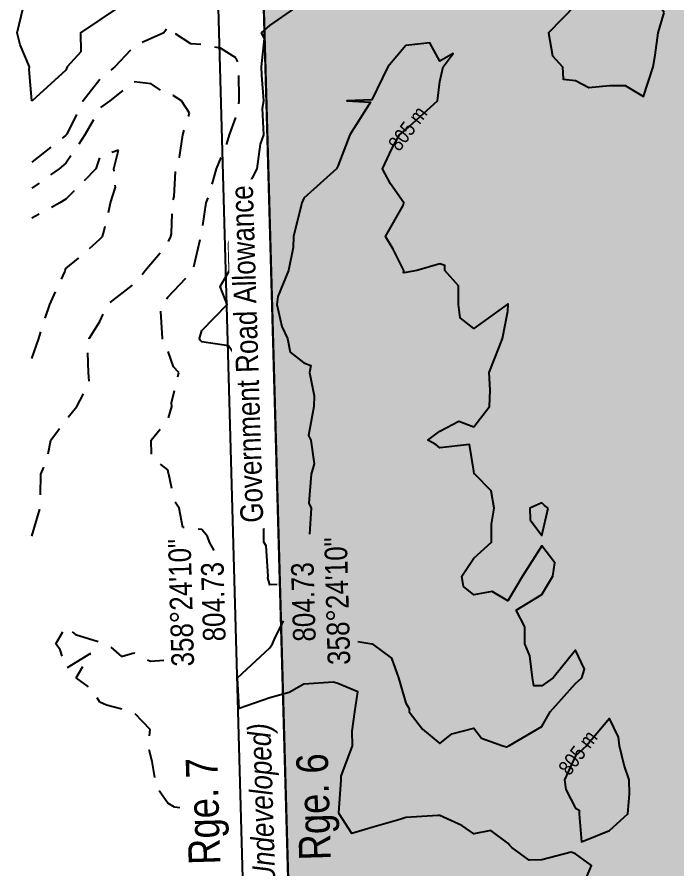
# Model space of a CAD drawing. Extents: x 637633 to 644092, y 5921573 to 5931294.
# Drawn here: x 640216.4 to 640507.9, y 5925963.7 to 5926339.8 of the extents above; entities that cross this region are included whole.
import ezdxf
from ezdxf.enums import TextEntityAlignment as Align

# ---------------------------------------------------------------- set-up
doc = ezdxf.new("R2010")
doc.units = 0
doc.header["$LTSCALE"] = 5
doc.linetypes.add('DASHED2', pattern=[3.75, 2.5, -1.25])
for name, color, linetype in [('Contour_Line_Intermediate', 254, 'Continuous'), ('Contour_Line_Major', 254, 'Continuous'), ('D-TXT', 7, 'Continuous'), ('FEATURE_LABEL', 7, 'Continuous'), ('L-BD', 7, 'Continuous'), ('L-BD1', 253, 'Continuous'), ('L-ROAD-T', 7, 'Continuous'), ('L-SEC', 7, 'Continuous'), ('P-PROPOSED', 10, 'Continuous'), ('P-PROPOSED-H', 21, 'Continuous')]:
    doc.layers.add(name, color=color, linetype=linetype)
doc.layers.add('T-TEXT', color=48, linetype='Continuous', lineweight=18)
doc.styles.add('80L', font='ARIALN.TTF', dxfattribs={"height": 10})
doc.styles.add('80LS', font='ARIALNI.TTF', dxfattribs={"height": 10})
doc.styles.get("Standard").update_dxf_attribs({"font": 'ARIALN.TTF'})

msp = doc.modelspace()

# ---------------------------------------------------------------- hatches: boundary and pattern name
at = {"layer": 'P-PROPOSED-H'}
h = msp.add_hatch(color=256, dxfattribs=at)
h.dxf.hatch_style = 1
h.paths.add_polyline_path([(641528.351, 5926520.306), (641930.638, 5926532.197), (641906.784, 5927335.835), (641424.044, 5927321.72), (641412.367, 5927723.623), (641091.356, 5927714.281), (641102.925, 5927312.331), (640700.997, 5927300.58), (640712.387, 5926898.548), (640310.281, 5926886.7), (640321.49, 5926484.634), (640343.91, 5925680.441), (640365.876, 5924877.148), (641978.387, 5924924.915), (641966.448, 5925326.738), (641563.531, 5925314.752), (641551.805, 5925716.53), (641547.704, 5925857.074), (641417.101, 5925807.14), (641318.468, 5925728.64), (641312.206, 5925736.51), (641412.056, 5925815.978), (641547.393, 5925867.722)])
h.paths.add_polyline_path([(640923.819, 5926542.314), (640920.19, 5926606.961), (640988.628, 5926831.455), (641000.161, 5926856.123), (641001.342, 5926884.686), (641062.461, 5927122.811), (641083.247, 5927266.236), (641125.161, 5927285.375), (641133.099, 5927308.79), (641131.908, 5927327.047), (641103.73, 5927378.641), (641122.78, 5927423.488), (641236.683, 5927448.491), (641240.52, 5927454.383), (641343.598, 5927472.946), (641346.538, 5927421.04), (641380.934, 5927418.394), (641367.044, 5927390.282), (641365.721, 5927380.03), (641380.934, 5927367.462), (641370.02, 5927328.436), (641382.257, 5927227.232), (641380.934, 5927190.191), (641390.539, 5927151.679), (641389.202, 5927036.732), (641404.448, 5926966.033), (641409.21, 5926902.468), (641405.108, 5926824.128), (641409.046, 5926801.252), (641416.192, 5926801.639), (641426.386, 5926487.35), (641385.723, 5926440.202), (641349.442, 5926376.671), (641288.594, 5926388.965), (641235.678, 5926420.715)], flags=16)

# ---------------------------------------------------------------- linework, layer by layer
at = {"layer": 'Contour_Line_Intermediate', "linetype": 'DASHED2', "flags": 128}
for points, elevation in [([(640303.499, 5926104.225), (640301.452, 5926107.986), (640300.552, 5926110.479), (640298.055, 5926113.524), (640289.581, 5926114.511), (640288.02, 5926122.972), (640286.032, 5926125.954), (640283.476, 5926137.958), (640283.381, 5926138.292), (640283.046, 5926139.909), (640275.759, 5926145.668), (640275.678, 5926152.944), (640283.046, 5926161.928), (640284.833, 5926167.931), (640284.658, 5926169.541), (640287.917, 5926182.917), (640285.579, 5926185.446), (640283.046, 5926192.699), (640280.7, 5926195.562), (640280.676, 5926197.904), (640279.901, 5926209.75), (640280.172, 5926212.89), (640283.046, 5926216.135), (640294.138, 5926227.877), (640297.405, 5926242.215), (640297.701, 5926242.863), (640298.055, 5926245.272), (640300.015, 5926257.849), (640301.153, 5926260.943), (640304.571, 5926272.835), (640309.055, 5926283.82), (640310.297, 5926287.822), (640313.064, 5926295.529), (640314.593, 5926302.808), (640314.471, 5926304.213), (640314.352, 5926317.795), (640314.492, 5926319.22), (640313.064, 5926321.753), (640306.363, 5926326.09), (640298.055, 5926327.615), (640293.193, 5926327.927), (640285.899, 5926332.781), (640285.193, 5926334.924), (640283.046, 5926335.401), (640281.205, 5926332.781), (640268.037, 5926326.847), (640259.568, 5926317.795), (640253.029, 5926312.271), (640245.615, 5926302.808), (640238.346, 5926288.147), (640238.164, 5926287.822), (640238.02, 5926287.606), (640236.848, 5926286.651), (640223.011, 5926275.814)], 805.778), ([(640223.011, 5926110.626), (640226.673, 5926122.972), (640226.772, 5926126.728), (640226.934, 5926137.958), (640229.717, 5926144.654), (640231.356, 5926152.944), (640238.02, 5926161.984), (640242.865, 5926167.931), (640248.39, 5926178.286), (640247.961, 5926182.917), (640247.707, 5926192.589), (640248.27, 5926197.904), (640253.029, 5926205.407), (640256.385, 5926212.89), (640268.037, 5926221.906), (640273.077, 5926227.877), (640283.046, 5926239.989), (640284.357, 5926242.863), (640284.582, 5926244.396), (640285.093, 5926257.849), (640285.851, 5926260.65), (640286.509, 5926272.835), (640288.173, 5926277.955), (640289.678, 5926287.822), (640292.545, 5926297.305), (640289.064, 5926302.808), (640285.422, 5926305.18), (640283.046, 5926305.345), (640275.611, 5926310.371), (640268.037, 5926311.26), (640257.383, 5926302.808), (640253.029, 5926299.642), (640246.411, 5926287.822), (640238.02, 5926275.234), (640235.077, 5926272.835), (640223.011, 5926264.219)], 806.777), ([(640223.011, 5926189.019), (640226.057, 5926197.904), (640227.499, 5926202.384), (640230.838, 5926212.89), (640237.473, 5926227.33), (640237.622, 5926227.877), (640238.02, 5926228.825), (640243.552, 5926233.4), (640253.029, 5926241.727), (640254.19, 5926242.863), (640254.59, 5926244.421), (640257.773, 5926257.849), (640259.896, 5926264.706), (640259.237, 5926272.835), (640261.239, 5926281.034), (640253.029, 5926278.281), (640251.187, 5926272.835), (640238.02, 5926259.347), (640235.343, 5926257.849), (640223.011, 5926250.968)], 807.777), ([(640288.37, 5925990.685), (640285.902, 5925990.946), (640283.046, 5925992.693), (640278.79, 5925998.832), (640277.5, 5926003.081), (640276.08, 5926011.113), (640274.361, 5926018.068), (640275.274, 5926025.294), (640268.037, 5926032.818), (640267.773, 5926032.791), (640266.944, 5926033.053), (640256.005, 5926036.026), (640253.029, 5926037.406), (640248.695, 5926043.713), (640242.505, 5926048.04), (640248.811, 5926058.814), (640238.02, 5926052.205), (640235.467, 5926060.478), (640233.493, 5926063.026), (640238.02, 5926070.74), (640242.197, 5926067.197), (640253.029, 5926063.848), (640253.865, 5926063.862), (640256.373, 5926063.026), (640262.52, 5926057.518), (640268.037, 5926059.131), (640275.393, 5926055.385), (640281.192, 5926055.861)], 805.778)]:
    msp.add_lwpolyline(points, dxfattribs=dict(at, elevation=elevation))
at = {"layer": 'Contour_Line_Major', "elevation": 804.778, "flags": 128}
for points in [[(640502.198, 5926341.797), (640497.975, 5926347.768), (640496.949, 5926351.543), (640493.168, 5926351.26), (640482.519, 5926352.12), (640478.159, 5926352.175), (640468.217, 5926347.768), (640463.151, 5926345.121), (640451.09, 5926332.781), (640452.972, 5926322.618), (640457.372, 5926317.795), (640457.68, 5926312.332), (640463.151, 5926311.817), (640469.042, 5926308.691), (640478.159, 5926309.648), (640485.015, 5926309.654), (640493.168, 5926304.765), (640497.457, 5926317.795), (640498.308, 5926322.927), (640499.616, 5926332.781)], [(640451.072, 5926122.972), (640449.329, 5926124.158), (640448.142, 5926125.412), (640442.863, 5926122.972), (640442.991, 5926117.829), (640448.142, 5926110.976)], [(640486.952, 5925996.874), (640486.796, 5926003.081), (640484.569, 5926009.48), (640482.499, 5926018.068), (640482.023, 5926021.926), (640478.159, 5926030.086), (640467.932, 5926018.068), (640463.151, 5926013.685), (640458.267, 5926003.081), (640458.789, 5925998.726), (640463.151, 5925990.509), (640464.742, 5925989.683), (640464.682, 5925988.095), (640465.678, 5925975.631), (640478.159, 5925980.688), (640486.182, 5925988.095)]]:
    msp.add_lwpolyline(points, close=True, dxfattribs=at)
for points in [[(640266.329, 5926347.768), (640253.029, 5926338.525), (640244.45, 5926332.781), (640244.619, 5926324.383), (640238.601, 5926317.795), (640238.02, 5926316.294), (640223.063, 5926302.808), (640223.011, 5926302.75)], [(640222.908, 5926302.808), (640221.847, 5926316.632), (640221.985, 5926317.795), (640217.803, 5926327.58), (640216.424, 5926332.781), (640219.066, 5926343.828)], [(640331.316, 5926089.22), (640328.072, 5926089.144), (640327.253, 5926092.181), (640327.283, 5926092.999), (640326.398, 5926106.314), (640325.38, 5926107.986), (640325.394, 5926120.297), (640324.413, 5926122.972), (640324.117, 5926134.009), (640322.542, 5926137.958), (640323.172, 5926148.053), (640320.8, 5926152.944), (640320.776, 5926160.646), (640322.209, 5926167.931), (640321.839, 5926176.693), (640320.571, 5926182.917), (640321.803, 5926191.644), (640313.064, 5926189.886), (640309.833, 5926194.678), (640298.055, 5926196.4), (640297.331, 5926197.182), (640297.079, 5926197.904), (640298.055, 5926201.391), (640309.253, 5926212.89), (640306.085, 5926220.908), (640310.334, 5926227.877), (640309.943, 5926239.746), (640310.42, 5926242.863), (640313.064, 5926253.714), (640316.516, 5926257.849), (640316.395, 5926261.175), (640322.479, 5926272.835), (640323.924, 5926283.68), (640325.467, 5926287.822), (640324.794, 5926299.535), (640325.482, 5926302.808), (640324.487, 5926314.214), (640324.456, 5926317.795), (640325.694, 5926330.406), (640324.355, 5926332.781), (640328.072, 5926336.024), (640339.108, 5926343.801)], [(640367.002, 5926064.15), (640373.098, 5926063.106), (640373.218, 5926063.147), (640373.214, 5926063.026), (640381.848, 5926056.777), (640384.919, 5926048.04), (640385.65, 5926045.587), (640388.107, 5926036.888), (640389.633, 5926034.578), (640389.575, 5926033.053), (640395.529, 5926025.479), (640403.116, 5926019.023), (640408.394, 5926023.338), (640418.125, 5926025.922), (640421.576, 5926021.514), (640430.989, 5926018.068), (640432.644, 5926017.58), (640433.133, 5926017.698), (640433.701, 5926018.068), (640448.142, 5926026.597), (640451.832, 5926033.053), (640463.151, 5926045.578), (640465.889, 5926048.04), (640467.054, 5926051.938), (640463.151, 5926060.339), (640453.23, 5926048.04), (640448.142, 5926044.5), (640444.71, 5926044.613), (640444.15, 5926048.04), (640442.899, 5926057.792), (640440.65, 5926063.026), (640440.773, 5926070.655), (640436.876, 5926078.013), (640448.142, 5926084.854), (640453.118, 5926092.999), (640454.006, 5926098.854), (640448.142, 5926106.392), (640439.624, 5926092.999), (640433.133, 5926082.029), (640426.313, 5926086.189), (640418.125, 5926084.759), (640413.577, 5926088.459), (640412.885, 5926092.999), (640418.125, 5926100.964), (640425.913, 5926107.986), (640426.054, 5926115.904), (640427.199, 5926122.972), (640425.779, 5926130.616), (640418.555, 5926137.958), (640418.345, 5926138.178), (640418.125, 5926139.355), (640416.197, 5926151.021), (640403.116, 5926149.629), (640401.327, 5926151.158), (640397.9, 5926152.944), (640403.116, 5926156.958), (640411.564, 5926161.38), (640418.125, 5926158.944), (640425.138, 5926167.931), (640425.343, 5926175.139), (640424.992, 5926182.917), (640429.332, 5926194.108), (640430.881, 5926197.904), (640433.133, 5926209.997), (640433.297, 5926212.89), (640433.346, 5926213.103), (640433.133, 5926213.13), (640432.873, 5926212.89), (640418.125, 5926202.316), (640412.175, 5926206.948), (640411.346, 5926212.89), (640411.355, 5926221.117), (640405.41, 5926227.877), (640405.342, 5926230.099), (640403.116, 5926230.853), (640392.944, 5926227.877), (640388.107, 5926227.093), (640387.056, 5926226.827), (640387.225, 5926227.877), (640382.498, 5926237.262), (640379.191, 5926242.863), (640386.897, 5926256.641), (640387.219, 5926257.849), (640381.399, 5926266.137), (640377.887, 5926272.835), (640381.938, 5926281.662), (640385.286, 5926287.822), (640388.107, 5926290.217), (640402.086, 5926302.808), (640403.116, 5926311.382), (640404.686, 5926317.795), (640409.056, 5926323.726), (640403.116, 5926320.301), (640398.8, 5926328.472), (640388.107, 5926327.263), (640380.126, 5926317.795), (640373.098, 5926303.245), (640362.02, 5926302.808), (640372.524, 5926302.234), (640363.409, 5926287.822), (640358.09, 5926273.942), (640357.557, 5926272.835), (640343.081, 5926259.919), (640342.204, 5926257.849), (640341.879, 5926256.65), (640338.524, 5926242.863), (640338.326, 5926238.115), (640336.386, 5926227.877), (640331.678, 5926216.49), (640331.185, 5926212.89), (640333.362, 5926203.186), (640335.854, 5926197.904), (640337.075, 5926191.908), (640343.081, 5926187.122), (640346.137, 5926185.969), (640345.531, 5926182.917), (640347.711, 5926172.555), (640347.53, 5926167.931), (640345.175, 5926155.036), (640346.193, 5926152.944), (640347.65, 5926142.52), (640346.325, 5926137.958), (640345.245, 5926125.132), (640346.394, 5926122.972), (640345.656, 5926111.531)], [(640467.188, 5925958.122), (640470.197, 5925965.157), (640463.151, 5925970.37), (640461.192, 5925971.153), (640448.142, 5925967.793), (640442.604, 5925967.58), (640434.936, 5925973.108), (640434.117, 5925974.09), (640433.133, 5925975.08), (640425.745, 5925980.718), (640418.125, 5925979.275), (640412.902, 5925982.88), (640403.116, 5925987.274), (640402.342, 5925987.323), (640388.107, 5925986.435), (640385.526, 5925985.518), (640373.098, 5925981.985), (640364.292, 5925979.301), (640358.664, 5925988.095), (640358.522, 5925988.528), (640359.519, 5926003.081), (640359.609, 5926004.598), (640364.583, 5926018.068), (640364.512, 5926024.481), (640365.694, 5926033.053), (640366.884, 5926041.835), (640358.09, 5926045.556), (640356.159, 5926046.113), (640343.081, 5926045.274), (640336.596, 5926041.566), (640328.072, 5926039.244), (640314.533, 5926034.521), (640313.863, 5926048.04), (640328.072, 5926061.306), (640329.287, 5926063.026), (640330.151, 5926065.103), (640334.061, 5926073.289)]]:
    msp.add_lwpolyline(points, dxfattribs=at)
at = {"layer": 'L-SEC'}
for p, q in [((640301.387, 5926484.04), (640323.807, 5925679.84)), ((640343.91, 5925680.441), (640321.49, 5926484.634))]:
    msp.add_line(p, q, dxfattribs=at)

# ---------------------------------------------------------------- texts
at = {"layer": 'D-TXT', "color": 3, "char_height": 14, "attachment_point": 1, "rotation": 91.67944, "style": '80L'}
for s, insert in [('Rge. 6', (640341.055, 5925967.283)), ('Rge. 7', (640292.265, 5925965.332))]:
    msp.add_mtext_dynamic_manual_height_columns(s, width=73.7349, gutter_width=47.487, heights=[0], dxfattribs=dict(at, insert=insert))
at = {"layer": 'FEATURE_LABEL', "color": 7, "char_height": 6.7129, "width": 21.52186, "attachment_point": 1, "rotation": 53.1256, "bg_fill": 1, "box_fill_scale": 1.15, "bg_fill_color": 21, "bg_fill_transparency": 0}
for insert in [(640379.862, 5926284.109), (640455.017, 5926008.514)]:
    msp.add_mtext('805 m', dxfattribs=dict(at, insert=insert))
at = {"layer": 'L-BD', "style": '80L'}
for s, p in [('358°24\'10"', (640288.863, 5926081.278)), ('804.73', (640303.103, 5926081.675))]:
    msp.add_text(s, height=9.9972, rotation=91.5969, dxfattribs=at).set_placement(p, align=Align.MIDDLE)
at = {"layer": 'L-BD1', "style": '80L'}
for s, p in [('358°24\'10"', (640357.86, 5926081.999)), ('804.73', (640342.87, 5926081.581))]:
    msp.add_text(s, height=9.9972, rotation=91.5969, dxfattribs=at).set_placement(p, align=Align.MIDDLE)
at = {"layer": 'T-TEXT', "style": '80LS'}
msp.add_text('(Undeveloped)', height=10, rotation=91.78236, dxfattribs=at).set_placement((640324.505, 5925990.484), align=Align.MIDDLE_CENTER)

# ---------------------------------------------------------------- next in the draw order: texts
at = {"layer": 'L-ROAD-T', "insert": (640312.878, 5926190.869), "char_height": 10, "width": 151.1348, "attachment_point": 2, "rotation": 91.78236, "style": '80L', "bg_fill": 3, "box_fill_scale": 1.15, "bg_fill_color": 256, "bg_fill_true_color": 256, "bg_fill_transparency": 0}
msp.add_mtext('Government Road Allowance', dxfattribs=at)

# ---------------------------------------------------------------- next in the draw order: linework, layer by layer
at = {"layer": 'P-PROPOSED', "flags": 128}
msp.add_lwpolyline([(641528.351, 5926520.306), (641930.638, 5926532.197), (641906.784, 5927335.835), (641424.044, 5927321.72), (641412.367, 5927723.623), (641091.356, 5927714.281), (641102.925, 5927312.331), (640700.997, 5927300.58), (640712.387, 5926898.548), (640310.281, 5926886.7), (640321.49, 5926484.634), (640343.91, 5925680.441), (640365.876, 5924877.148), (641978.387, 5924924.915), (641966.448, 5925326.738), (641563.531, 5925314.752), (641551.805, 5925716.53), (641547.704, 5925857.074), (641417.101, 5925807.14), (641318.468, 5925728.64), (641312.206, 5925736.51), (641412.056, 5925815.978), (641547.393, 5925867.722)], close=True, dxfattribs=at)

doc.saveas('drawing.dxf')
